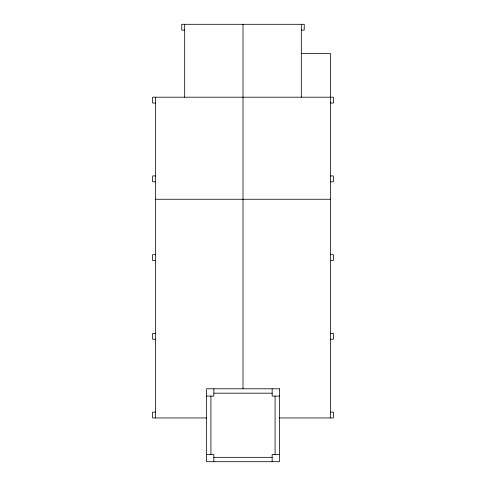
<?xml version="1.0" encoding="UTF-8"?>
<svg xmlns="http://www.w3.org/2000/svg" width="486" height="486" viewBox="0 0 486 486"><rect width="100%" height="100%" fill="white"/><g stroke="black" fill="none" stroke-linecap="round" stroke-linejoin="round"><path stroke-width="0.73" d="M184.68 30.132L181.764 30.132L181.764 24.3L304.236 24.3L304.236 30.132L301.32 30.132M301.32 53.46L330.48 53.46L330.48 417.96M155.52 103.032L152.604 103.032L152.604 97.2L333.396 97.2L333.396 103.032L330.48 103.032M155.52 175.932L152.604 175.932L152.604 181.764L155.52 181.764M330.48 175.932L333.396 175.932L333.396 181.764L330.48 181.764M155.52 199.26L330.48 199.26M155.52 254.664L152.604 254.664L152.604 260.496L155.52 260.496M330.48 254.664L333.396 254.664L333.396 260.496L330.48 260.496M155.52 333.396L152.604 333.396L152.604 339.228L155.52 339.228M330.48 333.396L333.396 333.396L333.396 339.228L330.48 339.228M213.84 393.174L272.16 393.174M206.55 396.09L213.84 396.09L213.84 388.8M279.45 396.09L272.16 396.09L272.16 388.8M155.52 412.128L152.604 412.128L152.604 417.96L206.55 417.96M330.48 412.128L333.396 412.128L333.396 417.96L279.45 417.96M206.55 454.41L213.84 454.41L213.84 461.7M279.45 454.41L272.16 454.41L272.16 461.7M213.84 457.326L272.16 457.326M301.32 24.3L301.32 97.2M275.076 396.09L275.076 454.41M243 24.3L243 388.8M210.924 396.09L210.924 454.41M184.68 24.3L184.68 97.2M155.52 97.2L155.52 417.96M279.45 388.8L206.55 388.8L206.55 461.7L279.45 461.7L279.45 388.8"/></g></svg>
